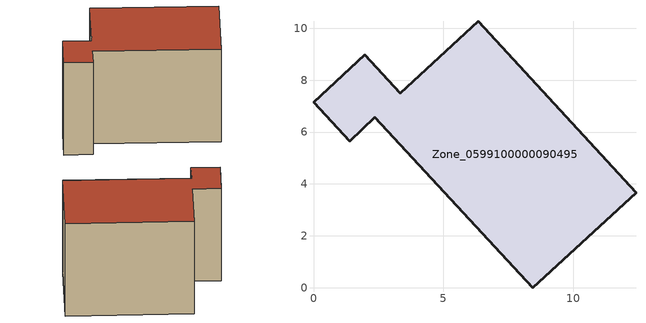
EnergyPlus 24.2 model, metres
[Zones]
Zone_0599100000090495
 floor ground (C_G): 8.45,0 2.36,6.57 1.39,5.65 0,7.15 1.98,8.97 3.35,7.5 6.34,10.27 12.42,3.67 z0
 wall outside (C_F): 3.35,7.5 1.98,8.97 0,7.15 1.39,5.65 2.36,6.57 8.45,0 12.42,3.67 6.34,10.27 3.35,7.5 z0:7.72
 roof outside (C_R): 12.42,3.67 6.34,10.27 3.35,7.5 1.98,8.97 0,7.15 1.39,5.65 2.36,6.57 8.45,0 z7.72
[BUILDING]
Pand.0599100000090495: North Axis=0; Terrain=City; Loads Convergence Tolerance Value=0.04; Temperature Convergence Tolerance Value=0.4; Solar Distribution=FullExterior; Maximum Number of Warmup Days=25; Minimum Number of Warmup Days=1
[Site:Location]
Rotterdam.The.Hague.AP_ZH_NLD Design_Conditions: Latitude=51.96; Longitude=4.45; Time Zone=1; Elevation=-4.5
[SITE:GROUNDTEMPERATURE:BUILDINGSURFACE]
18, 18, 18, 18, 18, 18, 18, 18, 18, 18, 18, 18
[MATERIAL] Thermal Absorptance=0.9; Solar Absorptance=0.7; Visible Absorptance=0.7
Name | Roughness | Thickness | Conductivity | Density | Specific Heat
G.TI.1975-1991 | MediumSmooth | 0.15 | 0.288461 | 540 | 1210
F.TI.1975-1991 | Rough | 0.3 | 0.230769 | 1920 | 840
R.TI.1975-1991 | MediumRough | 0.2 | 0.153846 | 1500 | 1000
[CONSTRUCTION]
C_G: G.TI.1975-1991
C_F: F.TI.1975-1991
C_R: R.TI.1975-1991
[ZONE]
Zone_0599100000090495: Type=1; Multiplier=1; Ceiling Height=Autocalculate; Volume=Autocalculate; Floor Area=autocalculate; Part of Total Floor Area=Yes
[ZONEINFILTRATION:DESIGNFLOWRATE]
Infil_Zone_0599100000090495: Zone or ZoneList or Space or SpaceList=Zone_0599100000090495; Schedule=AlwaysOn; Design Flow Rate Calculation Method=Flow/Area; Flow Rate per Floor Area=0.003; Constant Term Coefficient=1; Temperature Term Coefficient=0; Velocity Term Coefficient=0; Velocity Squared Term Coefficient=0
[HVACTEMPLATE:ZONE:IDEALLOADSAIRSYSTEM]
Zone_0599100000090495: Maximum Heating Supply Air Temperature=50; Minimum Cooling Supply Air Temperature=13; Maximum Heating Supply Air Humidity Ratio=0.0156; Minimum Cooling Supply Air Humidity Ratio=0.0077; Heating Limit=NoLimit; Cooling Limit=NoLimit; Dehumidification Control Type=ConstantSensibleHeatRatio; Cooling Sensible Heat Ratio=0.7; Dehumidification Setpoint=60; Humidification Control Type=None; Humidification Setpoint=30; Outdoor Air Method=None; Outdoor Air Flow Rate per Person=0.00944; Outdoor Air Flow Rate per Zone Floor Area=0; Outdoor Air Flow Rate per Zone=0; Demand Controlled Ventilation Type=None; Outdoor Air Economizer Type=NoEconomizer; Heat Recovery Type=None; Sensible Heat Recovery Effectiveness=0.7; Latent Heat Recovery Effectiveness=0.65
[ZONECONTROL:THERMOSTAT]
ThermostatControl_Zone_0599100000090495: Zone or ZoneList=Zone_0599100000090495; Control Type Schedule=DualSetpointControlType; Control 1=Thermostat_Zone_0599100000090495; Temperature Difference Between Cutout And Setpoint=0
[THERMOSTATSETPOINT:DUALSETPOINT]
Thermostat_Zone_0599100000090495: Heating Setpoint Temperature Schedule=HeatingSetpoint_Zone_0599100000090495; Cooling Setpoint Temperature Schedule=CoolingSetpoint_Zone_0599100000090495
[SCHEDULE:COMPACT]
HeatingSetpoint_Zone_0599100000090495: Through: 12/31, For: AllDays, Until: 24:00, 21
CoolingSetpoint_Zone_0599100000090495: Through: 12/31, For: AllDays, Until: 24:00, 24
DualSetpointControlType: Through: 12/31, For: AllDays, Until: 24:00, 4
AlwaysOn: Through: 12/31, For: AllDays, Until: 24:00, 1
